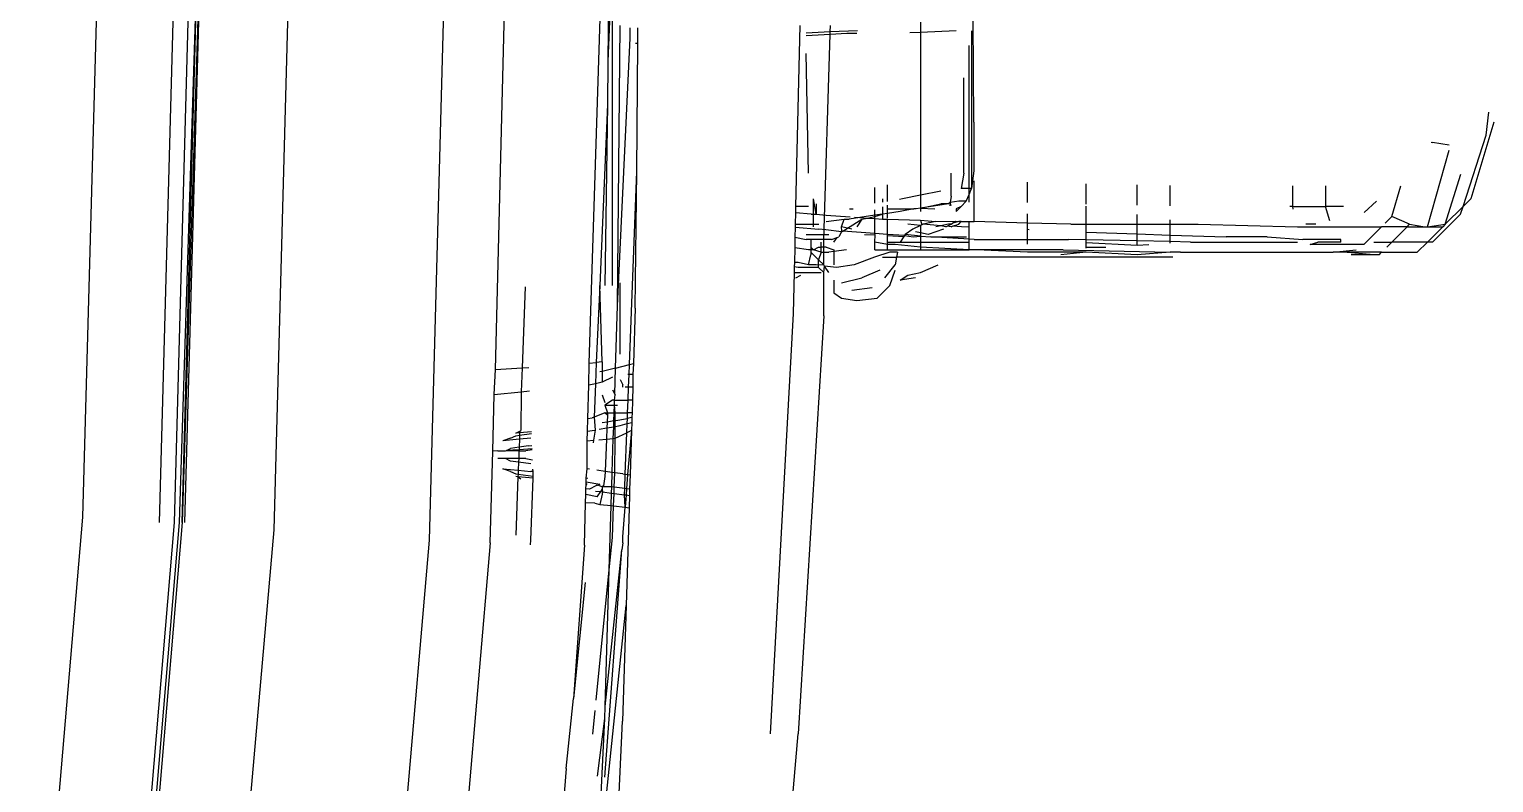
# Model space of a CAD drawing. Header units: millimetres. Extents: x -41292 to 298682, y -22072 to 33155.
# Drawn here: x 26304.8 to 26362.3, y 10498.1 to 10527.7 of the extents above; entities that cross this region are included whole.
import ezdxf

# ---------------------------------------------------------------- set-up
doc = ezdxf.new("R2010")
doc.units = ezdxf.units.MM

# ---------------------------------------------------------------- blocks, each defined once
blk = doc.blocks.new('AHSISHEUD')
for p, q in [((26934.227, 28156.65), (26934.927, 28181.85)), ((26937.927, 28181.85), (26937.227, 28156.45)), ((26937.827, 28156.45), (26938.527, 28181.85)), ((26938.027, 28156.45), (26938.827, 28181.85)), ((26938.127, 28156.45), (26938.827, 28181.85)), ((26938.927, 28181.85), (26938.127, 28156.45)), ((26938.927, 28181.85), (26938.227, 28156.45)), ((26942.427, 28181.85), (26941.727, 28156.15)), ((26948.527, 28181.85), (26947.827, 28155.75)), ((26950.427, 28162.45), (26950.927, 28181.85)), ((26954.117, 28162.694), (26954.727, 28181.85)), ((26954.927, 28181.85), (26954.846, 28174.538)), ((26955.027, 28179.25), (26954.846, 28174.538)), ((26955.027, 28165.75), (26955.027, 28179.25)), ((26969.22, 28172.15), (26969.192, 28176.176)), ((26955.22, 28164.95), (26955.327, 28175.95)), ((26955.727, 28175.45), (26955.72, 28175.85)), ((26956.027, 28175.25), (26956.027, 28175.85)), ((26962.383, 28175.95), (26962.218, 28168.85)), ((26963.578, 28175.693), (26962.627, 28175.65)), ((26962.627, 28175.55), (26963.576, 28175.61)), ((26963.32, 28167.55), (26963.576, 28175.61)), ((26963.576, 28175.61), (26963.578, 28175.693)), ((26963.576, 28175.61), (26964.227, 28175.65)), ((26963.578, 28175.693), (26963.584, 28175.95)), ((26964.646, 28175.742), (26963.578, 28175.693)), ((26964.227, 28175.65), (26964.625, 28175.65)), ((26966.707, 28175.667), (26967.127, 28175.685)), ((26967.127, 28176.082), (26967.127, 28175.685)), ((26967.127, 28175.685), (26968.52, 28175.746)), ((26967.127, 28175.685), (26967.127, 28169.292)), ((26969.12, 28175.736), (26969.12, 28169.55)), ((26955.22, 28164.95), (26955.727, 28175.45)), ((26955.927, 28175.25), (26956.027, 28175.25)), ((26955.983, 28170.219), (26956.027, 28175.25)), ((26969.027, 28169.55), (26969.027, 28175.165)), ((26954.846, 28174.538), (26954.827, 28172.85)), ((26962.727, 28170.15), (26962.627, 28174.85)), ((26968.82, 28170.15), (26968.82, 28173.893)), ((26954.827, 28172.85), (26954.527, 28165.75)), ((26954.827, 28172.85), (26954.727, 28165.75)), ((26969.22, 28172.15), (26969.22, 28170.25)), ((26989.627, 28172.15), (26988.727, 28169.15)), ((26989.327, 28171.65), (26989.442, 28172.548)), ((26988.423, 28168.845), (26989.327, 28171.65)), ((26987.027, 28168.05), (26987.873, 28171.059)), ((26987.169, 28171.367), (26987.227, 28171.35)), ((26987.88, 28171.257), (26987.227, 28171.35)), ((26955.694, 28162.642), (26955.983, 28170.219)), ((26955.92, 28164.85), (26955.983, 28170.219)), ((26968.32, 28169.25), (26968.32, 28170.15)), ((26968.82, 28170.15), (26968.72, 28169.55)), ((26969.22, 28170.25), (26969.12, 28169.55)), ((26969.227, 28168.25), (26969.227, 28169.85)), ((26987.727, 28168.15), (26988.34, 28170.112)), ((26965.327, 28168.971), (26965.327, 28169.592)), ((26965.827, 28169.046), (26965.827, 28169.692)), ((26967.127, 28169.292), (26966.42, 28169.15)), ((26967.92, 28169.45), (26967.127, 28169.292)), ((26967.127, 28169.292), (26967.127, 28168.778)), ((26969.027, 28169.55), (26968.72, 28169.55)), ((26968.92, 28169.05), (26969.027, 28169.318)), ((26969.027, 28169.318), (26969.12, 28169.55)), ((26969.12, 28169.55), (26969.027, 28169.55)), ((26969.027, 28169.318), (26969.027, 28169.55)), ((26969.027, 28169.011), (26969.027, 28169.318)), ((26971.327, 28168.995), (26971.327, 28169.795)), ((26973.627, 28168.938), (26973.627, 28169.738)), ((26975.627, 28168.899), (26975.627, 28169.699)), ((26976.927, 28168.874), (26976.927, 28169.674)), ((26981.727, 28169.65), (26981.727, 28168.85)), ((26983.027, 28169.65), (26983.027, 28168.85)), ((26985.627, 28168.45), (26985.976, 28169.65)), ((26962.218, 28168.85), (26962.212, 28168.602)), ((26962.727, 28168.85), (26962.218, 28168.85)), ((26963.02, 28168.55), (26962.92, 28169.15)), ((26962.92, 28168.544), (26962.92, 28169.15)), ((26963.02, 28168.95), (26963.02, 28168.55)), ((26964.327, 28168.75), (26964.48, 28168.75)), ((26965.327, 28168.501), (26965.327, 28168.716)), ((26965.627, 28169.15), (26965.627, 28169.016)), ((26965.627, 28168.826), (26965.627, 28168.546)), ((26965.827, 28168.75), (26965.827, 28168.898)), ((26965.827, 28168.576), (26965.827, 28168.75)), ((26965.827, 28168.75), (26966.854, 28168.75)), ((26966.42, 28169.15), (26966.292, 28169.116)), ((26966.854, 28168.75), (26966.32, 28168.65)), ((26966.954, 28168.75), (26966.854, 28168.75)), ((26967.127, 28168.778), (26966.954, 28168.75)), ((26968.22, 28168.95), (26967.127, 28168.778)), ((26967.127, 28168.778), (26967.92, 28168.95)), ((26967.127, 28168.778), (26967.684, 28168.75)), ((26967.127, 28168.778), (26967.127, 28168.642)), ((26968.22, 28168.95), (26967.92, 28168.95)), ((26968.289, 28169.003), (26968.22, 28168.95)), ((26968.289, 28169.003), (26968.272, 28168.865)), ((26968.32, 28169.25), (26968.289, 28169.003)), ((26968.62, 28169.05), (26968.289, 28169.003)), ((26968.32, 28168.874), (26968.289, 28169.003)), ((26968.52, 28168.65), (26968.72, 28168.85)), ((26968.72, 28168.85), (26968.52, 28168.75)), ((26968.52, 28168.75), (26968.52, 28168.65)), ((26968.92, 28169.05), (26968.62, 28169.05)), ((26968.92, 28169.05), (26968.72, 28168.85)), ((26973.627, 28168.15), (26973.627, 28168.854)), ((26981.727, 28168.85), (26981.627, 28168.85)), ((26981.727, 28168.85), (26981.743, 28168.741)), ((26981.727, 28168.85), (26983.027, 28168.85)), ((26983.189, 28168.283), (26983.027, 28168.85)), ((26983.727, 28168.85), (26983.027, 28168.85)), ((26985.027, 28169.05), (26984.545, 28168.612)), ((26988.423, 28168.845), (26987.727, 28168.15)), ((26988.327, 28168.55), (26988.423, 28168.845)), ((26988.727, 28169.15), (26988.423, 28168.845)), ((26962.202, 28168.15), (26962.199, 28168.035)), ((26962.212, 28168.602), (26962.202, 28168.15)), ((26962.202, 28168.15), (26962.92, 28168.15)), ((26962.827, 28168.55), (26962.212, 28168.602)), ((26962.827, 28168.55), (26962.92, 28168.544)), ((26962.92, 28168.544), (26963.02, 28168.55)), ((26962.92, 28168.15), (26962.92, 28168.544)), ((26962.92, 28168.15), (26963.127, 28168.15)), ((26962.92, 28168.05), (26962.92, 28168.15)), ((26963.02, 28168.55), (26963.412, 28168.509)), ((26963.412, 28168.509), (26964.356, 28168.441)), ((26963.42, 28168.25), (26964.12, 28168.35)), ((26964.02, 28168.05), (26964.12, 28168.35)), ((26964.12, 28168.35), (26964.32, 28168.35)), ((26964.249, 28167.993), (26964.82, 28168.35)), ((26964.742, 28168.414), (26964.32, 28168.35)), ((26964.535, 28168.428), (26964.742, 28168.414)), ((26964.82, 28168.35), (26964.62, 28168.05)), ((26965.327, 28168.501), (26964.742, 28168.414)), ((26964.742, 28168.414), (26965.033, 28168.393)), ((26964.82, 28168.35), (26965.033, 28168.393)), ((26965.033, 28168.393), (26965.327, 28168.452)), ((26965.033, 28168.393), (26965.327, 28168.372)), ((26965.627, 28168.546), (26965.327, 28168.501)), ((26965.327, 28168.452), (26965.627, 28168.546)), ((26965.327, 28168.452), (26965.327, 28168.501)), ((26965.327, 28168.372), (26965.327, 28168.452)), ((26965.327, 28168.372), (26965.627, 28168.35)), ((26965.327, 28167.787), (26965.327, 28168.372)), ((26965.827, 28168.576), (26965.627, 28168.546)), ((26965.627, 28168.546), (26965.627, 28168.35)), ((26965.627, 28168.35), (26965.827, 28168.345)), ((26966.32, 28168.65), (26965.827, 28168.576)), ((26965.827, 28168.389), (26965.827, 28168.576)), ((26965.827, 28168.345), (26967.127, 28168.309)), ((26965.827, 28167.75), (26965.827, 28168.345)), ((26967.127, 28168.104), (26966.627, 28168.15)), ((26967.127, 28168.104), (26966.82, 28167.95)), ((26967.127, 28168.309), (26967.72, 28168.25)), ((26967.127, 28168.309), (26967.169, 28168.124)), ((26967.169, 28168.124), (26967.127, 28168.104)), ((26967.127, 28168.104), (26967.127, 28167.809)), ((26967.22, 28168.15), (26967.169, 28168.124)), ((26967.72, 28168.25), (26967.22, 28168.15)), ((26967.914, 28168.089), (26967.22, 28168.15)), ((26967.72, 28168.25), (26968.5, 28168.27)), ((26968.22, 28168.15), (26967.914, 28168.089)), ((26968.173, 28168.077), (26968.32, 28168.15)), ((26968.32, 28168.15), (26968.22, 28168.15)), ((26968.32, 28168.15), (26968.38, 28168.19)), ((26968.371, 28168.067), (26968.62, 28168.15)), ((26968.38, 28168.19), (26968.5, 28168.27)), ((26968.62, 28168.25), (26968.38, 28168.19)), ((26968.5, 28168.27), (26968.62, 28168.25)), ((26968.72, 28168.25), (26968.62, 28168.25)), ((26968.62, 28168.15), (26968.72, 28168.25)), ((26968.72, 28168.25), (26969.027, 28168.256)), ((26969.027, 28168.037), (26969.027, 28168.256)), ((26969.027, 28168.256), (26969.227, 28168.25)), ((26971.327, 28168.195), (26969.227, 28168.25)), ((26971.327, 28168.195), (26971.327, 28168.553)), ((26973.027, 28168.15), (26971.327, 28168.195)), ((26971.327, 28167.937), (26971.327, 28168.195)), ((26973.027, 28168.15), (26973.627, 28168.15)), ((26973.627, 28168.15), (26975.627, 28168.15)), ((26973.627, 28167.837), (26973.627, 28168.15)), ((26975.627, 28168.15), (26975.627, 28168.534)), ((26975.627, 28168.15), (26976.927, 28168.15)), ((26975.627, 28167.769), (26975.627, 28168.15)), ((26976.927, 28168.15), (26976.927, 28168.326)), ((26976.927, 28168.15), (26978.027, 28168.15)), ((26976.927, 28167.725), (26976.927, 28168.15)), ((26978.027, 28168.15), (26981.927, 28168.05)), ((26982.64, 28168.15), (26982.252, 28168.15)), ((26985.627, 28168.45), (26985.361, 28168.184)), ((26986.327, 28168.15), (26985.627, 28168.45)), ((26986.227, 28168.05), (26986.327, 28168.15)), ((26986.327, 28168.15), (26986.927, 28168.05)), ((26987.027, 28168.05), (26987.727, 28168.15)), ((26988.327, 28168.55), (26987.227, 28167.45)), ((26987.727, 28168.15), (26987.627, 28168.05)), ((26962.19, 28167.638), (26962.18, 28167.227)), ((26962.199, 28168.035), (26962.19, 28167.638)), ((26962.19, 28167.638), (26962.627, 28167.55)), ((26962.199, 28168.035), (26963.127, 28167.95)), ((26962.627, 28167.75), (26963.527, 28167.75)), ((26962.82, 28167.55), (26962.627, 28167.55)), ((26962.82, 28167.55), (26962.82, 28167.25)), ((26963.32, 28167.55), (26962.82, 28167.55)), ((26963.398, 28167.93), (26963.127, 28167.95)), ((26963.32, 28166.55), (26963.32, 28167.55)), ((26963.62, 28167.55), (26963.32, 28167.55)), ((26964.02, 28167.85), (26963.398, 28167.93)), ((26963.62, 28167.55), (26963.854, 28167.628)), ((26963.72, 28167.45), (26963.854, 28167.628)), ((26963.854, 28167.628), (26963.92, 28167.65)), ((26964.02, 28167.85), (26963.92, 28167.65)), ((26964.027, 28167.884), (26964.02, 28168.05)), ((26964.249, 28167.993), (26964.02, 28168.05)), ((26964.02, 28167.85), (26964.027, 28167.884)), ((26964.02, 28167.85), (26964.069, 28167.881)), ((26964.069, 28167.881), (26964.249, 28167.993)), ((26965.327, 28167.787), (26964.069, 28167.881)), ((26964.42, 28167.95), (26964.249, 28167.993)), ((26964.927, 28167.75), (26965.337, 28167.729)), ((26965.337, 28167.729), (26965.327, 28167.787)), ((26965.827, 28167.75), (26965.327, 28167.787)), ((26965.327, 28167.45), (26965.337, 28167.729)), ((26966.494, 28167.711), (26965.827, 28167.75)), ((26965.827, 28167.703), (26965.827, 28167.75)), ((26965.827, 28167.703), (26966.466, 28167.669)), ((26965.827, 28167.45), (26965.827, 28167.703)), ((26966.466, 28167.669), (26966.32, 28167.45)), ((26966.494, 28167.711), (26966.466, 28167.669)), ((26966.52, 28167.75), (26966.494, 28167.711)), ((26966.494, 28167.711), (26966.827, 28167.65)), ((26966.82, 28167.95), (26966.52, 28167.75)), ((26967.127, 28167.674), (26966.52, 28167.75)), ((26966.827, 28167.65), (26967.127, 28167.674)), ((26967.127, 28167.809), (26966.92, 28167.85)), ((26967.42, 28167.75), (26967.127, 28167.809)), ((26967.127, 28167.809), (26967.127, 28167.674)), ((26967.127, 28167.674), (26967.527, 28167.65)), ((26967.127, 28167.674), (26967.127, 28167.45)), ((26968.02, 28167.95), (26967.42, 28167.75)), ((26967.527, 28167.65), (26968.927, 28167.65)), ((26969.027, 28167.562), (26967.527, 28167.65)), ((26967.914, 28168.089), (26967.72, 28168.05)), ((26968.12, 28168.05), (26967.914, 28168.089)), ((26968.12, 28168.05), (26968.173, 28168.077)), ((26968.32, 28168.05), (26968.173, 28168.077)), ((26968.32, 28168.05), (26968.371, 28168.067)), ((26968.727, 28168.05), (26968.371, 28168.067)), ((26969.027, 28168.037), (26968.727, 28168.05)), ((26969.027, 28167.562), (26969.027, 28168.037)), ((26969.027, 28167.45), (26969.027, 28167.562)), ((26969.227, 28167.55), (26969.027, 28167.562)), ((26969.227, 28167.55), (26971.327, 28167.55)), ((26971.389, 28167.934), (26971.327, 28167.937)), ((26971.327, 28167.55), (26971.327, 28167.937)), ((26971.327, 28167.55), (26972.927, 28167.55)), ((26971.327, 28167.372), (26971.327, 28167.55)), ((26973.627, 28167.536), (26972.927, 28167.55)), ((26973.627, 28167.837), (26975.627, 28167.769)), ((26973.627, 28167.536), (26973.627, 28167.837)), ((26975.627, 28167.494), (26973.627, 28167.536)), ((26973.627, 28167.434), (26973.627, 28167.536)), ((26975.627, 28167.769), (26976.927, 28167.725)), ((26975.627, 28167.494), (26975.627, 28167.769)), ((26976.927, 28167.725), (26979.127, 28167.65)), ((26976.927, 28167.467), (26976.927, 28167.725)), ((26980.727, 28167.65), (26979.127, 28167.65)), ((26980.727, 28167.65), (26982.127, 28167.55)), ((26981.927, 28168.05), (26985.227, 28168.05)), ((26983.627, 28167.55), (26982.127, 28167.55)), ((26983.627, 28167.45), (26983.627, 28167.55)), ((26985.227, 28168.05), (26984.527, 28167.35)), ((26986.227, 28168.05), (26985.227, 28168.05)), ((26985.627, 28167.45), (26986.227, 28168.05)), ((26986.227, 28168.05), (26986.927, 28168.05)), ((26986.927, 28168.05), (26987.027, 28168.05)), ((26987.027, 28168.05), (26987.627, 28168.05)), ((26987.627, 28168.05), (26987.027, 28167.45)), ((26962.18, 28167.227), (26962.167, 28166.65)), ((26962.72, 28167.15), (26962.18, 28167.227)), ((26962.82, 28167.138), (26962.72, 28167.15)), ((26962.82, 28167.25), (26962.92, 28167.15)), ((26962.82, 28167.25), (26962.82, 28167.138)), ((26962.92, 28167.15), (26962.82, 28167.138)), ((26962.82, 28167.138), (26962.82, 28167.05)), ((26963.12, 28166.75), (26962.82, 28167.05)), ((26962.82, 28167.05), (26962.82, 28166.95)), ((26962.92, 28167.15), (26963.12, 28167.25)), ((26963.22, 28167.05), (26962.92, 28167.15)), ((26963.12, 28167.25), (26963.22, 28167.25)), ((26963.22, 28167.05), (26963.12, 28166.75)), ((26963.22, 28167.25), (26963.22, 28167.45)), ((26963.42, 28167.25), (26963.22, 28167.25)), ((26963.22, 28167.05), (26963.22, 28167.25)), ((26963.22, 28167.05), (26963.52, 28167.05)), ((26963.42, 28167.25), (26963.72, 28167.15)), ((26963.72, 28167.079), (26963.52, 28167.05)), ((26963.72, 28167.15), (26963.72, 28167.079)), ((26964.22, 28167.15), (26963.72, 28167.079)), ((26963.72, 28167.079), (26963.72, 28166.55)), ((26965.92, 28167.05), (26965.32, 28166.85)), ((26965.827, 28167.35), (26965.327, 28167.45)), ((26965.327, 28167.15), (26965.327, 28167.45)), ((26965.327, 28167.15), (26965.827, 28167.15)), ((26965.827, 28167.45), (26966.32, 28167.45)), ((26965.827, 28167.35), (26965.827, 28167.45)), ((26966.127, 28167.35), (26965.827, 28167.35)), ((26965.827, 28167.15), (26965.827, 28167.35)), ((26965.827, 28167.15), (26967.127, 28167.15)), ((26966.22, 28167.05), (26965.92, 28167.05)), ((26967.127, 28167.25), (26966.127, 28167.35)), ((26966.22, 28167.05), (26966.18, 28166.85)), ((26966.32, 28167.45), (26967.127, 28167.45)), ((26967.127, 28167.45), (26969.027, 28167.45)), ((26967.127, 28167.45), (26967.127, 28167.25)), ((26969.027, 28167.15), (26967.127, 28167.25)), ((26967.127, 28167.25), (26967.127, 28167.15)), ((26967.127, 28167.15), (26969.027, 28167.15)), ((26969.027, 28167.15), (26969.027, 28167.45)), ((26969.327, 28167.15), (26969.027, 28167.15)), ((26971.327, 28167.05), (26969.327, 28167.15)), ((26972.727, 28167.15), (26969.327, 28167.15)), ((26973.627, 28167.05), (26971.327, 28167.05)), ((26973.627, 28167.05), (26972.627, 28166.95)), ((26972.727, 28167.15), (26976.927, 28167.05)), ((26973.627, 28167.434), (26975.627, 28167.324)), ((26973.627, 28167.25), (26973.627, 28167.434)), ((26973.627, 28167.25), (26974.394, 28167.25)), ((26973.627, 28167.204), (26973.627, 28167.25)), ((26975.627, 28166.95), (26973.627, 28167.05)), ((26976.927, 28167.467), (26975.627, 28167.494)), ((26975.627, 28167.324), (26975.627, 28167.494)), ((26975.627, 28167.324), (26976.084, 28167.352)), ((26976.927, 28167.05), (26975.627, 28166.95)), ((26976.927, 28167.402), (26976.927, 28167.467)), ((26977.727, 28167.45), (26976.927, 28167.467)), ((26977.327, 28167.05), (26976.927, 28167.05)), ((26977.327, 28167.05), (26983.327, 28167.05)), ((26977.727, 28167.45), (26981.927, 28167.45)), ((26982.427, 28167.35), (26982.727, 28167.45)), ((26984.527, 28167.35), (26982.427, 28167.35)), ((26983.627, 28167.45), (26982.727, 28167.45)), ((26983.327, 28167.05), (26984.227, 28167.15)), ((26983.727, 28167.05), (26983.327, 28167.05)), ((26984.927, 28166.95), (26983.727, 28167.05)), ((26985.227, 28167.05), (26983.727, 28167.05)), ((26984.927, 28167.45), (26985.627, 28167.45)), ((26985.127, 28166.95), (26985.227, 28167.05)), ((26985.227, 28167.05), (26986.627, 28167.05)), ((26985.427, 28167.25), (26985.627, 28167.45)), ((26987.027, 28167.45), (26985.627, 28167.45)), ((26987.027, 28167.45), (26986.627, 28167.05)), ((26987.227, 28167.45), (26987.027, 28167.45)), ((26962.163, 28166.477), (26962.157, 28166.25)), ((26962.167, 28166.65), (26962.163, 28166.477)), ((26962.32, 28166.45), (26962.163, 28166.477)), ((26962.32, 28166.65), (26962.167, 28166.65)), ((26962.72, 28166.55), (26962.32, 28166.65)), ((26963.12, 28166.45), (26962.32, 28166.45)), ((26962.72, 28166.55), (26962.82, 28166.95)), ((26963.02, 28166.55), (26962.72, 28166.55)), ((26963.12, 28166.538), (26963.02, 28166.55)), ((26963.32, 28166.55), (26963.12, 28166.75)), ((26963.12, 28166.538), (26963.12, 28166.75)), ((26963.32, 28166.55), (26963.12, 28166.538)), ((26963.12, 28166.45), (26963.12, 28166.538)), ((26963.12, 28166.45), (26963.32, 28166.25)), ((26963.347, 28166.509), (26963.32, 28166.55)), ((26963.32, 28166.25), (26963.347, 28166.509)), ((26963.82, 28166.45), (26963.347, 28166.509)), ((26963.52, 28166.25), (26963.347, 28166.509)), ((26964.52, 28166.55), (26963.82, 28166.45)), ((26965.32, 28166.85), (26964.52, 28166.55)), ((26965.627, 28166.85), (26966.18, 28166.85)), ((26965.72, 28166.05), (26966.12, 28166.55)), ((26966.18, 28166.85), (26966.12, 28166.55)), ((26977.027, 28166.85), (26966.18, 28166.85)), ((26967.12, 28166.25), (26967.82, 28166.55)), ((26984.927, 28166.95), (26984.027, 28166.95)), ((26985.127, 28166.95), (26984.927, 28166.95)), ((26955.327, 28163.05), (26955.327, 28165.85)), ((26962.157, 28166.25), (26962.12, 28164.65)), ((26962.157, 28166.25), (26963.22, 28166.25)), ((26962.22, 28166.05), (26962.42, 28166.15)), ((26963.32, 28164.55), (26963.32, 28166.25)), ((26963.72, 28165.95), (26963.72, 28165.45)), ((26964.02, 28165.85), (26964.82, 28166.05)), ((26965.52, 28166.35), (26964.82, 28166.05)), ((26965.92, 28165.75), (26966.12, 28166.35)), ((26966.32, 28165.95), (26966.62, 28166.15)), ((26966.92, 28166.05), (26966.32, 28165.95)), ((26966.62, 28166.15), (26967.12, 28166.25)), ((26951.603, 28165.688), (26951.481, 28162.509)), ((26954.527, 28165.75), (26954.392, 28162.724)), ((26954.627, 28162.75), (26954.527, 28165.75)), ((26963.72, 28165.45), (26964.02, 28165.25)), ((26964.02, 28165.25), (26964.62, 28165.15)), ((26965.22, 28165.65), (26964.42, 28165.55)), ((26964.62, 28165.15), (26965.42, 28165.25)), ((26965.42, 28165.25), (26965.92, 28165.75)), ((26955.145, 28162.505), (26955.22, 28164.95)), ((26955.92, 28164.85), (26955.853, 28162.682)), ((26962.12, 28164.65), (26961.22, 28148.15)), ((26963.32, 28164.55), (26962.32, 28148.15)), ((26950.383, 28161.467), (26950.427, 28162.45)), ((26950.427, 28162.45), (26951.481, 28162.509)), ((26951.481, 28162.509), (26951.445, 28161.578)), ((26951.481, 28162.509), (26951.736, 28162.523)), ((26954.094, 28161.832), (26954.117, 28162.694)), ((26954.117, 28162.694), (26954.392, 28162.724)), ((26954.392, 28162.724), (26954.36, 28161.891)), ((26954.627, 28162.75), (26954.392, 28162.724)), ((26954.627, 28162.375), (26954.527, 28162.35)), ((26954.627, 28162.75), (26954.627, 28162.375)), ((26955.145, 28162.505), (26954.627, 28162.375)), ((26954.627, 28162.375), (26954.627, 28161.95)), ((26955.113, 28161.479), (26955.145, 28162.505)), ((26955.145, 28162.505), (26955.694, 28162.642)), ((26955.679, 28162.25), (26955.694, 28162.642)), ((26955.694, 28162.642), (26955.853, 28162.682)), ((26955.853, 28162.682), (26955.827, 28162.25)), ((26954.06, 28160.524), (26954.094, 28161.832)), ((26954.36, 28161.891), (26954.094, 28161.832)), ((26954.36, 28161.891), (26954.309, 28160.583)), ((26954.627, 28161.95), (26954.36, 28161.891)), ((26955.027, 28162.15), (26954.627, 28161.95)), ((26955.327, 28162.05), (26955.427, 28161.85)), ((26955.427, 28161.75), (26955.427, 28161.85)), ((26955.679, 28162.25), (26955.627, 28162.25)), ((26955.66, 28161.75), (26955.679, 28162.25)), ((26955.827, 28162.25), (26955.679, 28162.25)), ((26955.827, 28162.25), (26955.824, 28161.75)), ((26950.323, 28159.238), (26950.383, 28161.467)), ((26950.383, 28161.467), (26951.445, 28161.578)), ((26951.445, 28161.578), (26951.427, 28160.05)), ((26951.445, 28161.578), (26951.774, 28161.613)), ((26954.627, 28161.45), (26954.727, 28161.15)), ((26955.027, 28161.25), (26954.727, 28161.05)), ((26955.027, 28161.65), (26955.113, 28161.479)), ((26955.106, 28161.25), (26955.027, 28161.25)), ((26955.1, 28161.05), (26955.106, 28161.25)), ((26955.106, 28161.25), (26955.127, 28161.45)), ((26955.106, 28161.25), (26955.641, 28161.25)), ((26955.113, 28161.479), (26955.127, 28161.45)), ((26955.66, 28161.75), (26955.527, 28161.75)), ((26955.622, 28160.75), (26955.641, 28161.25)), ((26955.641, 28161.25), (26955.66, 28161.75)), ((26955.809, 28161.25), (26955.641, 28161.25)), ((26955.824, 28161.75), (26955.66, 28161.75)), ((26955.809, 28161.25), (26955.794, 28160.75)), ((26955.824, 28161.75), (26955.809, 28161.25)), ((26954.727, 28160.75), (26954.309, 28160.583)), ((26954.727, 28161.05), (26954.827, 28160.75)), ((26954.727, 28161.05), (26955.1, 28161.05)), ((26954.727, 28160.75), (26954.827, 28160.75)), ((26954.827, 28160.65), (26954.727, 28160.75)), ((26954.827, 28160.65), (26954.816, 28160.385)), ((26954.827, 28160.75), (26955.091, 28160.75)), ((26954.827, 28160.75), (26954.827, 28160.65)), ((26955.081, 28160.433), (26955.091, 28160.75)), ((26955.091, 28160.75), (26955.1, 28161.05)), ((26955.091, 28160.75), (26955.127, 28160.75)), ((26955.1, 28161.05), (26955.227, 28161.05)), ((26955.127, 28160.75), (26955.1, 28161.05)), ((26955.127, 28159.75), (26955.127, 28160.75)), ((26955.127, 28160.75), (26955.622, 28160.75)), ((26955.614, 28160.53), (26955.622, 28160.75)), ((26955.794, 28160.75), (26955.622, 28160.75)), ((26955.794, 28160.75), (26955.788, 28160.565)), ((26954.046, 28160.028), (26954.06, 28160.524)), ((26954.06, 28160.524), (26954.227, 28160.55)), ((26954.309, 28160.583), (26954.227, 28160.55)), ((26954.227, 28160.05), (26954.344, 28160.071)), ((26954.344, 28160.071), (26954.285, 28159.674)), ((26954.309, 28160.583), (26954.344, 28160.071)), ((26954.51, 28160.102), (26954.807, 28160.156)), ((26954.816, 28160.385), (26954.627, 28160.35)), ((26954.807, 28160.156), (26954.788, 28159.719)), ((26954.816, 28160.385), (26954.807, 28160.156)), ((26954.807, 28160.156), (26955.074, 28160.204)), ((26955.081, 28160.433), (26954.816, 28160.385)), ((26955.059, 28159.744), (26955.074, 28160.204)), ((26955.074, 28160.204), (26955.081, 28160.433)), ((26955.074, 28160.204), (26955.327, 28160.25)), ((26955.081, 28160.433), (26955.614, 28160.53)), ((26955.327, 28160.25), (26955.606, 28160.326)), ((26955.592, 28159.965), (26955.606, 28160.326)), ((26955.606, 28160.326), (26955.614, 28160.53)), ((26955.606, 28160.326), (26955.782, 28160.374)), ((26955.727, 28160.55), (26955.614, 28160.53)), ((26955.788, 28160.565), (26955.727, 28160.55)), ((26955.782, 28160.374), (26955.772, 28160.048)), ((26955.785, 28160.481), (26955.782, 28160.374)), ((26955.788, 28160.565), (26955.785, 28160.481)), ((26951.027, 28159.75), (26950.727, 28159.65)), ((26951.372, 28159.709), (26950.727, 28159.65)), ((26951.027, 28159.75), (26951.227, 28159.85)), ((26951.227, 28159.95), (26951.385, 28160.029)), ((26951.382, 28159.964), (26951.227, 28159.95)), ((26951.227, 28159.85), (26951.379, 28159.872)), ((26951.372, 28159.709), (26951.36, 28159.398)), ((26951.379, 28159.872), (26951.372, 28159.709)), ((26951.827, 28159.75), (26951.372, 28159.709)), ((26951.382, 28159.964), (26951.379, 28159.872)), ((26951.379, 28159.872), (26951.844, 28159.938)), ((26951.385, 28160.029), (26951.382, 28159.964)), ((26951.841, 28160.006), (26951.382, 28159.964)), ((26951.385, 28160.029), (26951.427, 28160.05)), ((26954.027, 28158.55), (26954.036, 28159.651)), ((26954.036, 28159.651), (26954.046, 28160.028)), ((26954.036, 28159.651), (26954.285, 28159.674)), ((26954.046, 28160.028), (26954.227, 28160.05)), ((26954.285, 28159.674), (26954.27, 28159.572)), ((26954.486, 28159.692), (26954.788, 28159.719)), ((26954.788, 28159.719), (26954.736, 28158.449)), ((26954.788, 28159.719), (26955.059, 28159.744)), ((26955.018, 28158.409), (26955.059, 28159.744)), ((26955.059, 28159.744), (26955.127, 28159.75)), ((26955.115, 28158.395), (26955.127, 28159.75)), ((26955.127, 28159.75), (26955.592, 28159.965)), ((26955.53, 28158.339), (26955.592, 28159.965)), ((26955.772, 28160.048), (26955.592, 28159.965)), ((26955.772, 28160.048), (26955.622, 28158.329)), ((26955.772, 28160.048), (26955.719, 28158.318)), ((26950.227, 28155.65), (26950.323, 28159.238)), ((26950.527, 28159.25), (26950.323, 28159.238)), ((26950.527, 28159.25), (26950.827, 28159.25)), ((26950.827, 28158.95), (26950.527, 28158.95)), ((26950.827, 28159.25), (26950.87, 28159.272)), ((26951.027, 28158.85), (26950.827, 28158.95)), ((26951.343, 28158.95), (26950.827, 28158.95)), ((26950.87, 28159.272), (26951.027, 28159.35)), ((26951.357, 28159.302), (26950.87, 28159.272)), ((26950.87, 28159.272), (26951.355, 28159.25)), ((26951.36, 28159.398), (26951.027, 28159.35)), ((26951.343, 28158.95), (26951.338, 28158.811)), ((26951.355, 28159.25), (26951.343, 28158.95)), ((26951.627, 28158.95), (26951.343, 28158.95)), ((26951.357, 28159.302), (26951.355, 28159.25)), ((26951.355, 28159.25), (26951.627, 28159.25)), ((26951.36, 28159.398), (26951.357, 28159.302)), ((26951.869, 28159.334), (26951.357, 28159.302)), ((26951.727, 28159.45), (26951.36, 28159.398)), ((26951.871, 28159.291), (26951.627, 28159.25)), ((26951.627, 28158.95), (26951.887, 28158.907)), ((26951.727, 28159.45), (26951.863, 28159.471)), ((26951.027, 28158.45), (26950.727, 28158.55)), ((26950.727, 28158.55), (26951.326, 28158.496)), ((26951.338, 28158.811), (26951.027, 28158.85)), ((26951.027, 28158.45), (26951.227, 28158.35)), ((26951.227, 28158.35), (26951.319, 28158.339)), ((26951.319, 28158.339), (26951.316, 28158.242)), ((26951.326, 28158.496), (26951.319, 28158.339)), ((26951.319, 28158.339), (26951.914, 28158.264)), ((26951.338, 28158.811), (26951.326, 28158.496)), ((26951.326, 28158.496), (26951.827, 28158.45)), ((26951.827, 28158.75), (26951.338, 28158.811)), ((26951.906, 28158.44), (26951.827, 28158.45)), ((26951.906, 28158.44), (26951.902, 28158.542)), ((26951.914, 28158.264), (26951.906, 28158.44)), ((26953.997, 28158.179), (26954.027, 28158.55)), ((26954.118, 28158.537), (26954.027, 28158.55)), ((26954.736, 28158.449), (26954.415, 28158.495)), ((26954.736, 28158.449), (26954.727, 28158.25)), ((26955.018, 28158.409), (26954.736, 28158.449)), ((26955.001, 28157.841), (26955.018, 28158.409)), ((26955.115, 28158.395), (26955.018, 28158.409)), ((26955.096, 28157.829), (26955.115, 28158.395)), ((26955.427, 28158.35), (26955.115, 28158.395)), ((26955.427, 28158.35), (26955.53, 28158.339)), ((26955.508, 28157.777), (26955.53, 28158.339)), ((26955.53, 28158.339), (26955.622, 28158.329)), ((26955.622, 28158.329), (26955.579, 28157.768)), ((26955.622, 28158.329), (26955.719, 28158.318)), ((26951.316, 28158.242), (26951.227, 28158.25)), ((26951.316, 28158.242), (26951.227, 28155.95)), ((26951.917, 28158.188), (26951.316, 28158.242)), ((26951.427, 28158.15), (26951.316, 28158.242)), ((26951.827, 28155.75), (26951.917, 28158.188)), ((26951.917, 28158.188), (26951.914, 28158.264)), ((26953.98, 28157.54), (26953.986, 28157.767)), ((26953.986, 28157.767), (26953.991, 28157.933)), ((26954.127, 28157.75), (26953.986, 28157.767)), ((26953.991, 28157.933), (26953.992, 28157.967)), ((26954.029, 28157.928), (26953.991, 28157.933)), ((26953.992, 28157.967), (26953.994, 28158.039)), ((26953.992, 28157.967), (26954.034, 28157.962)), ((26953.994, 28158.039), (26953.997, 28158.179)), ((26953.994, 28158.039), (26954.527, 28157.95)), ((26954.064, 28158.171), (26953.997, 28158.179)), ((26954.378, 28157.883), (26954.127, 28157.75)), ((26954.447, 28157.91), (26954.378, 28157.883)), ((26954.38, 28157.919), (26954.447, 28157.91)), ((26954.527, 28157.95), (26954.447, 28157.91)), ((26954.627, 28157.85), (26954.447, 28157.91)), ((26954.675, 28157.882), (26954.627, 28157.85)), ((26954.67, 28157.846), (26954.627, 28157.85)), ((26954.627, 28157.85), (26954.627, 28157.75)), ((26955.001, 28157.841), (26954.67, 28157.846)), ((26954.727, 28158.25), (26954.675, 28157.882)), ((26954.993, 28157.598), (26955.001, 28157.841)), ((26955.096, 28157.829), (26955.001, 28157.841)), ((26955.087, 28157.586), (26955.096, 28157.829)), ((26955.508, 28157.777), (26955.096, 28157.829)), ((26955.499, 28157.532), (26955.508, 28157.777)), ((26955.579, 28157.768), (26955.508, 28157.777)), ((26955.579, 28157.768), (26955.561, 28157.524)), ((26955.701, 28157.753), (26955.579, 28157.768)), ((26955.701, 28157.753), (26955.694, 28157.507)), ((26955.719, 28158.318), (26955.701, 28157.753)), ((26953.927, 28155.55), (26953.972, 28157.212)), ((26953.972, 28157.212), (26953.98, 28157.54)), ((26954.337, 28157.197), (26953.972, 28157.212)), ((26954.427, 28157.45), (26953.98, 28157.54)), ((26954.337, 28157.197), (26954.527, 28157.15)), ((26954.366, 28157.68), (26954.563, 28157.654)), ((26954.427, 28157.45), (26954.563, 28157.654)), ((26954.627, 28157.55), (26954.527, 28157.15)), ((26954.563, 28157.654), (26954.627, 28157.75)), ((26954.563, 28157.654), (26954.641, 28157.644)), ((26954.627, 28157.75), (26954.641, 28157.644)), ((26954.641, 28157.644), (26954.627, 28157.55)), ((26954.641, 28157.644), (26954.993, 28157.598)), ((26954.978, 28157.113), (26954.993, 28157.598)), ((26954.993, 28157.598), (26955.087, 28157.586)), ((26955.071, 28157.101), (26955.087, 28157.586)), ((26955.087, 28157.586), (26955.499, 28157.532)), ((26955.524, 28157.042), (26955.499, 28157.532)), ((26955.499, 28157.532), (26955.561, 28157.524)), ((26955.561, 28157.524), (26955.524, 28157.042)), ((26955.561, 28157.524), (26955.694, 28157.507)), ((26955.694, 28157.507), (26955.679, 28157.022)), ((26932.127, 28131.95), (26934.227, 28156.65)), ((26954.527, 28157.15), (26954.978, 28157.113)), ((26954.9, 28154.585), (26954.978, 28157.113)), ((26954.978, 28157.113), (26955.071, 28157.101)), ((26955.027, 28155.85), (26955.071, 28157.101)), ((26955.071, 28157.101), (26955.524, 28157.042)), ((26955.436, 28155.885), (26955.524, 28157.042)), ((26955.524, 28157.042), (26955.679, 28157.022)), ((26955.679, 28157.022), (26955.56, 28153.189)), ((26935.727, 28131.45), (26937.827, 28156.45)), ((26935.927, 28131.45), (26938.027, 28156.45)), ((26938.127, 28156.45), (26936.027, 28131.45)), ((26941.727, 28156.15), (26939.527, 28130.95)), ((26947.827, 28155.75), (26945.627, 28130.15)), ((26950.227, 28155.65), (26948.027, 28129.95)), ((26951.811, 28155.562), (26951.827, 28155.75)), ((26953.927, 28155.55), (26953.49, 28149.531)), ((26954.9, 28154.585), (26955.027, 28155.85)), ((26955.427, 28155.65), (26955.397, 28155.371)), ((26955.427, 28155.65), (26955.436, 28155.885)), ((26954.72, 28146.456), (26955.397, 28155.371)), ((26954.735, 28149.219), (26955.397, 28155.371)), ((26954.386, 28149.467), (26954.9, 28154.585)), ((26954.735, 28149.219), (26954.9, 28154.585)), ((26953.95, 28154.094), (26953.49, 28149.531)), ((26954.72, 28145.13), (26955.56, 28153.189)), ((26955.56, 28153.189), (26955.42, 28148.65)), ((26953.214, 28146.79), (26953.49, 28149.531)), ((26954.72, 28148.75), (26954.735, 28149.219)), ((26954.253, 28148.139), (26954.346, 28149.066)), ((26954.421, 28142.465), (26954.72, 28148.75)), ((26954.44, 28146.485), (26954.72, 28148.75)), ((26955.102, 28141.927), (26955.42, 28148.65)), ((26961.02, 28133.35), (26962.32, 28148.15)), ((26953.214, 28146.79), (26951.827, 28129.75))]:
    blk.add_line(p, q)

msp = doc.modelspace()

# ---------------------------------------------------------------- block references
msp.add_blockref('AHSISHEUD', (-627.372, -17648.087))

doc.saveas('drawing.dxf')
